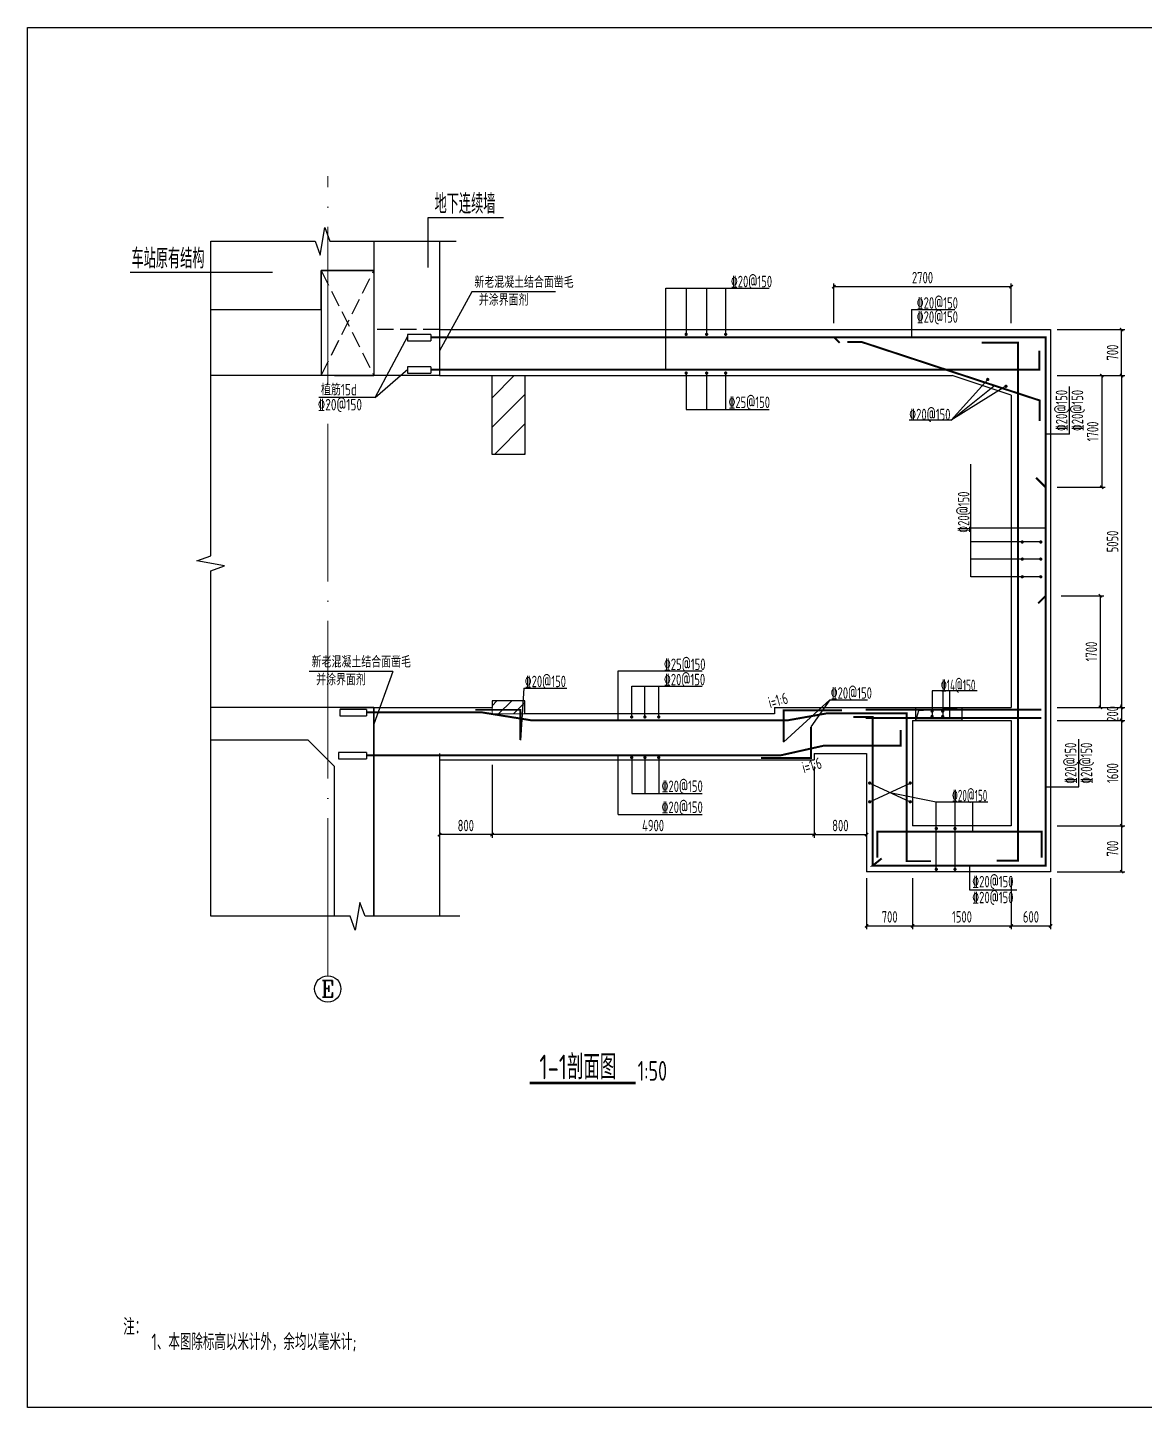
# Model space of a CAD drawing. Header units: millimetres. Extents: x -897614 to 191467, y -439928 to 101803.
# Drawn here: x -320392 to -303397, y -271448 to -250448 of the extents above; entities that cross this region are included whole.
import ezdxf
from ezdxf.enums import TextEntityAlignment as Align

# ---------------------------------------------------------------- set-up
doc = ezdxf.new("R2010")
doc.units = ezdxf.units.MM
doc.header["$LTSCALE"] = 1000
doc.linetypes.add('ACAD_ISO04W100', pattern=[30, 24, -3, 0, -3])
doc.linetypes.add('DASH', pattern=[0.35, 0.25, -0.1])
for name, color, linetype in [('AXIS', 3, 'Continuous'), ('DIM_LEAD', 3, 'Continuous'), ('DIM_SYMB', 3, 'Continuous'), ('JG_TEXT', 7, 'Continuous'), ('KD', 7, 'Continuous'), ('PUB_TEXT', 7, 'Continuous'), ('REIN', 1, 'Continuous'), ('TEXT', 7, 'Continuous'), ('TEXT(水平)', 7, 'Continuous')]:
    doc.layers.add(name, color=color, linetype=linetype)
for name, color, linetype, lineweight in [('AXIS_TEXT', 7, 'Continuous', 18), ('DOTE', 8, 'ACAD_ISO04W100', 9), ('PUB_HATCH', 8, 'Continuous', 18), ('WALL', 6, 'Continuous', 30)]:
    doc.layers.add(name, color=color, linetype=linetype, lineweight=lineweight)
doc.layers.add('DY', color=1, linetype='Continuous', plot=False)
doc.styles.add('_TCH_AXIS', font='COMPLEX', dxfattribs={"bigfont": 'GBCBIG'})
doc.styles.add('TSSD', font='tssdeng.shx', dxfattribs={"width": 0.7, "bigfont": 'tssdchn.shx'})
doc.styles.add('TSSD_Label', font='Tssdeng.shx', dxfattribs={"width": 0.7, "bigfont": 'tssdchn.shx'})
doc.styles.add('TSSD_Rein', font='tssdeng.shx', dxfattribs={"width": 0.75, "bigfont": 'hztxt.shx'})
doc.dimstyles.new('TSD', dxfattribs={"dimtxt": 350, "dimasz": 100, "dimexe": 100, "dimexo": 200, "dimgap": 100, "dimtad": 1, "dimdec": 0, "dimzin": 0, "dimdsep": 46, "dimtxsty": 'TSSD', "dimblk": 'ARCHTICK', "dimcen": 0.09, "dimclrt": 7, "dimazin": 2, "dimtfac": 1, "dimtdec": 0, "dimtix": 1, "dimtmove": 2, "dimatfit": 3, "dimfxl": 0, "dimtolj": 1, "dimtzin": 0, "dimarcsym": 0})

# ---------------------------------------------------------------- blocks, each defined once
blk = doc.blocks.new('_ArchTick')
at = {"color": 0, "linetype": 'ByBlock', "const_width": 0.4}
blk.add_lwpolyline([(-0.5, -0.5), (0.5, 0.5)], dxfattribs=at)
blk = doc.blocks.new('*D648')
at = {"layer": 'Defpoints', "color": 0, "transparency": 16777216}
for p in [(-304824, -255044), (-303744, -255044), (-304824, -255744)]:
    blk.add_point(p, dxfattribs=at)
at = {"layer": 'DIM_LEAD', "color": 0, "lineweight": -2, "transparency": 16777216}
for p, q in [((-304724, -255044), (-303694, -255044)), ((-303744, -255744), (-303744, -255044)), ((-304724, -255744), (-303694, -255744))]:
    blk.add_line(p, q, dxfattribs=at)
at = {"layer": 'DIM_LEAD', "color": 0, "lineweight": -2, "transparency": 16777216, "xscale": 50, "yscale": 50, "zscale": 50}
for p, rotation in [((-303744, -255044), 90), ((-303744, -255744), 270)]:
    blk.add_blockref('_ArchTick', p, dxfattribs=dict(at, rotation=rotation))
at = {"layer": 'DIM_LEAD', "color": 7, "transparency": 16777216, "insert": (-303882, -255394), "char_height": 175, "attachment_point": 5, "rotation": 90, "style": 'TSSD'}
blk.add_mtext('\\A1;700', dxfattribs=at)
blk = doc.blocks.new('*D649')
at = {"layer": 'Defpoints', "color": 0, "transparency": 16777216}
for p in [(-304824, -255744), (-304824, -260794), (-303744, -260794)]:
    blk.add_point(p, dxfattribs=at)
at = {"layer": 'DIM_LEAD', "color": 0, "lineweight": -2, "transparency": 16777216}
for p, q in [((-304724, -255744), (-303694, -255744)), ((-303744, -255744), (-303744, -260794)), ((-304724, -260794), (-303694, -260794))]:
    blk.add_line(p, q, dxfattribs=at)
at = {"layer": 'DIM_LEAD', "color": 0, "lineweight": -2, "transparency": 16777216, "xscale": 50, "yscale": 50, "zscale": 50}
for p, rotation in [((-303744, -255744), 90), ((-303744, -260794), 270)]:
    blk.add_blockref('_ArchTick', p, dxfattribs=dict(at, rotation=rotation))
at = {"layer": 'DIM_LEAD', "color": 7, "transparency": 16777216, "insert": (-303882, -258269), "char_height": 175, "attachment_point": 5, "rotation": 90, "style": 'TSSD'}
blk.add_mtext('\\A1;5050', dxfattribs=at)
blk = doc.blocks.new('*D650')
at = {"layer": 'Defpoints', "color": 0, "transparency": 16777216}
for p in [(-313324, -261568, 0), (-308424, -261594), (-313324, -262730)]:
    blk.add_point(p, dxfattribs=at)
at = {"layer": 'DIM_LEAD', "color": 0, "lineweight": -2, "transparency": 16777216}
for p, q in [((-313324, -261668), (-313324, -262780)), ((-308424, -261694), (-308424, -262780)), ((-308424, -262730), (-313324, -262730))]:
    blk.add_line(p, q, dxfattribs=at)
at = {"layer": 'DIM_LEAD', "color": 0, "lineweight": -2, "transparency": 16777216, "xscale": 50, "yscale": 50, "zscale": 50, "rotation": 180}
blk.add_blockref('_ArchTick', (-313324, -262730), dxfattribs=at)
at = {"layer": 'DIM_LEAD', "color": 0, "lineweight": -2, "transparency": 16777216, "xscale": 50, "yscale": 50, "zscale": 50}
blk.add_blockref('_ArchTick', (-308424, -262730), dxfattribs=at)
at = {"layer": 'DIM_LEAD', "color": 7, "transparency": 16777216, "insert": (-310874, -262592), "char_height": 175, "attachment_point": 5, "style": 'TSSD'}
blk.add_mtext('\\A1;4900', dxfattribs=at)
blk = doc.blocks.new('*D651')
at = {"layer": 'Defpoints', "color": 0, "transparency": 16777216}
for p in [(-314124, -261494), (-313324, -261594), (-314124, -262730)]:
    blk.add_point(p, dxfattribs=at)
at = {"layer": 'DIM_LEAD', "color": 0, "lineweight": -2, "transparency": 16777216}
for p, q in [((-314124, -261594), (-314124, -262780)), ((-313324, -261694), (-313324, -262780)), ((-313324, -262730), (-314124, -262730))]:
    blk.add_line(p, q, dxfattribs=at)
at = {"layer": 'DIM_LEAD', "color": 0, "lineweight": -2, "transparency": 16777216, "xscale": 50, "yscale": 50, "zscale": 50, "rotation": 180}
blk.add_blockref('_ArchTick', (-314124, -262730), dxfattribs=at)
at = {"layer": 'DIM_LEAD', "color": 0, "lineweight": -2, "transparency": 16777216, "xscale": 50, "yscale": 50, "zscale": 50}
blk.add_blockref('_ArchTick', (-313324, -262730), dxfattribs=at)
at = {"layer": 'DIM_LEAD', "color": 7, "transparency": 16777216, "insert": (-313724, -262592), "char_height": 175, "attachment_point": 5, "style": 'TSSD'}
blk.add_mtext('\\A1;800', dxfattribs=at)
blk = doc.blocks.new('A$C6C9C000F')
at = {"color": 5}
for p, q in [((2692, 10482), (2692, 8438)), ((3692, 10482), (3692, 8438)), ((1892, 10038), (1892, 9438)), ((2692, 10038), (1892, 10038)), ((1892, 9438), (1892, 10038)), ((1892, 10038), (2692, 10038)), ((2692, 10038), (2692, 8438)), ((1892, 9438), (210, 9438)), ((1892, 9438), (1892, 8438)), ((2692, 8438), (210, 8438)), ((2092, 8438), (2692, 8438)), ((3692, 8438), (2692, 8438)), ((2692, 3388), (210, 3388)), ((2692, 210), (2692, 3388)), ((2692, 3388), (2692, 210)), ((1692, 2888), (210, 2888)), ((1692, 2888), (2092, 2488)), ((3692, 2688), (3692, 210)), ((2092, 210), (2092, 2488))]:
    blk.add_line(p, q, dxfattribs=at)
at = {"color": 5, "linetype": 'DASH'}
for p, q in [((1892, 10038), (2692, 8438)), ((1892, 8438), (2692, 10038))]:
    blk.add_line(p, q, dxfattribs=at)
at = {"color": 5}
blk.add_lwpolyline([(4002, 210), (2558, 210), (2481, 420), (2407, 0), (2333, 210), (210, 210), (210, 5468), (420, 5542), (0, 5617), (210, 5693), (210, 10482), (1800, 10482), (1875, 10272), (1949, 10692), (2025, 10482), (3943, 10482)], dxfattribs=at)
blk = doc.blocks.new('*D653')
at = {"layer": 'Defpoints', "color": 0, "transparency": 16777216}
for p in [(-308424, -261594, 0), (-307624, -261494, 0), (-307624, -262730)]:
    blk.add_point(p, dxfattribs=at)
at = {"layer": 'DIM_LEAD', "color": 0, "lineweight": -2, "transparency": 16777216}
for p, q in [((-307624, -261594), (-307624, -262780)), ((-308424, -261694), (-308424, -262780)), ((-308424, -262730), (-307624, -262730))]:
    blk.add_line(p, q, dxfattribs=at)
at = {"layer": 'DIM_LEAD', "color": 0, "lineweight": -2, "transparency": 16777216, "xscale": 50, "yscale": 50, "zscale": 50, "rotation": 180}
blk.add_blockref('_ArchTick', (-308424, -262730), dxfattribs=at)
at = {"layer": 'DIM_LEAD', "color": 0, "lineweight": -2, "transparency": 16777216, "xscale": 50, "yscale": 50, "zscale": 50}
blk.add_blockref('_ArchTick', (-307624, -262730), dxfattribs=at)
at = {"layer": 'DIM_LEAD', "color": 7, "transparency": 16777216, "insert": (-308024, -262592), "char_height": 175, "attachment_point": 5, "style": 'TSSD'}
blk.add_mtext('\\A1;800', dxfattribs=at)
blk = doc.blocks.new('*D654')
at = {"layer": 'Defpoints', "color": 0, "transparency": 16777216}
for p in [(-307624, -263294), (-306924, -263294), (-306924, -264120)]:
    blk.add_point(p, dxfattribs=at)
at = {"layer": 'DIM_LEAD', "color": 0, "lineweight": -2, "transparency": 16777216}
for p, q in [((-307624, -263394), (-307624, -264170)), ((-306924, -263394), (-306924, -264170)), ((-307624, -264120), (-306924, -264120))]:
    blk.add_line(p, q, dxfattribs=at)
at = {"layer": 'DIM_LEAD', "color": 0, "lineweight": -2, "transparency": 16777216, "xscale": 50, "yscale": 50, "zscale": 50, "rotation": 180}
blk.add_blockref('_ArchTick', (-307624, -264120), dxfattribs=at)
at = {"layer": 'DIM_LEAD', "color": 0, "lineweight": -2, "transparency": 16777216, "xscale": 50, "yscale": 50, "zscale": 50}
blk.add_blockref('_ArchTick', (-306924, -264120), dxfattribs=at)
at = {"layer": 'DIM_LEAD', "color": 7, "transparency": 16777216, "insert": (-307274, -263982), "char_height": 175, "attachment_point": 5, "style": 'TSSD'}
blk.add_mtext('\\A1;700', dxfattribs=at)
blk = doc.blocks.new('*D655')
at = {"layer": 'Defpoints', "color": 0, "transparency": 16777216}
for p in [(-306924, -263294), (-305424, -263294, 0), (-305424, -264120)]:
    blk.add_point(p, dxfattribs=at)
at = {"layer": 'DIM_LEAD', "color": 0, "lineweight": -2, "transparency": 16777216}
for p, q in [((-306924, -263394), (-306924, -264170)), ((-305424, -263394), (-305424, -264170)), ((-306924, -264120), (-305424, -264120))]:
    blk.add_line(p, q, dxfattribs=at)
at = {"layer": 'DIM_LEAD', "color": 0, "lineweight": -2, "transparency": 16777216, "xscale": 50, "yscale": 50, "zscale": 50, "rotation": 180}
blk.add_blockref('_ArchTick', (-306924, -264120), dxfattribs=at)
at = {"layer": 'DIM_LEAD', "color": 0, "lineweight": -2, "transparency": 16777216, "xscale": 50, "yscale": 50, "zscale": 50}
blk.add_blockref('_ArchTick', (-305424, -264120), dxfattribs=at)
at = {"layer": 'DIM_LEAD', "color": 7, "transparency": 16777216, "insert": (-306174, -263982), "char_height": 175, "attachment_point": 5, "style": 'TSSD'}
blk.add_mtext('\\A1;1500', dxfattribs=at)
blk = doc.blocks.new('*D656')
at = {"layer": 'Defpoints', "color": 0, "transparency": 16777216}
for p in [(-305424, -263294, 0), (-304824, -263294), (-304824, -264120)]:
    blk.add_point(p, dxfattribs=at)
at = {"layer": 'DIM_LEAD', "color": 0, "lineweight": -2, "transparency": 16777216}
for p, q in [((-305424, -263394), (-305424, -264170)), ((-304824, -263394), (-304824, -264170)), ((-305424, -264120), (-304824, -264120))]:
    blk.add_line(p, q, dxfattribs=at)
at = {"layer": 'DIM_LEAD', "color": 0, "lineweight": -2, "transparency": 16777216, "xscale": 50, "yscale": 50, "zscale": 50, "rotation": 180}
blk.add_blockref('_ArchTick', (-305424, -264120), dxfattribs=at)
at = {"layer": 'DIM_LEAD', "color": 0, "lineweight": -2, "transparency": 16777216, "xscale": 50, "yscale": 50, "zscale": 50}
blk.add_blockref('_ArchTick', (-304824, -264120), dxfattribs=at)
at = {"layer": 'DIM_LEAD', "color": 7, "transparency": 16777216, "insert": (-305124, -263982), "char_height": 175, "attachment_point": 5, "style": 'TSSD'}
blk.add_mtext('\\A1;600', dxfattribs=at)
blk = doc.blocks.new('*D657')
at = {"layer": 'Defpoints', "color": 0, "transparency": 16777216}
for p in [(-304824, -260794, 0), (-304824, -260994, 0), (-303744, -260994)]:
    blk.add_point(p, dxfattribs=at)
at = {"layer": 'DIM_LEAD', "color": 0, "lineweight": -2, "transparency": 16777216}
for p, q in [((-304724, -260794), (-303694, -260794)), ((-303744, -260794), (-303744, -260744)), ((-303744, -260794), (-303744, -260994)), ((-304724, -260994), (-303694, -260994)), ((-303744, -260994), (-303744, -261044))]:
    blk.add_line(p, q, dxfattribs=at)
at = {"layer": 'DIM_LEAD', "color": 0, "lineweight": -2, "transparency": 16777216, "xscale": 50, "yscale": 50, "zscale": 50}
for p, rotation in [((-303744, -260794), 270), ((-303744, -260994), 90)]:
    blk.add_blockref('_ArchTick', p, dxfattribs=dict(at, rotation=rotation))
at = {"layer": 'DIM_LEAD', "color": 7, "transparency": 16777216, "insert": (-303882, -260894), "char_height": 175, "attachment_point": 5, "rotation": 90, "style": 'TSSD'}
blk.add_mtext('\\A1;200', dxfattribs=at)
blk = doc.blocks.new('*D658')
at = {"layer": 'Defpoints', "color": 0, "transparency": 16777216}
for p in [(-304824, -260994, 0), (-304824, -262594), (-303744, -262594)]:
    blk.add_point(p, dxfattribs=at)
at = {"layer": 'DIM_LEAD', "color": 0, "lineweight": -2, "transparency": 16777216}
for p, q in [((-304724, -260994), (-303694, -260994)), ((-303744, -260994), (-303744, -262594)), ((-304724, -262594), (-303694, -262594))]:
    blk.add_line(p, q, dxfattribs=at)
at = {"layer": 'DIM_LEAD', "color": 0, "lineweight": -2, "transparency": 16777216, "xscale": 50, "yscale": 50, "zscale": 50}
for p, rotation in [((-303744, -260994), 90), ((-303744, -262594), 270)]:
    blk.add_blockref('_ArchTick', p, dxfattribs=dict(at, rotation=rotation))
at = {"layer": 'DIM_LEAD', "color": 7, "transparency": 16777216, "insert": (-303882, -261794), "char_height": 175, "attachment_point": 5, "rotation": 90, "style": 'TSSD'}
blk.add_mtext('\\A1;1600', dxfattribs=at)
blk = doc.blocks.new('*D659')
at = {"layer": 'Defpoints', "color": 0, "transparency": 16777216}
for p in [(-304824, -262594), (-304824, -263294), (-303744, -263294)]:
    blk.add_point(p, dxfattribs=at)
at = {"layer": 'DIM_LEAD', "color": 0, "lineweight": -2, "transparency": 16777216}
for p, q in [((-304724, -262594), (-303694, -262594)), ((-303744, -262594), (-303744, -263294)), ((-304724, -263294), (-303694, -263294))]:
    blk.add_line(p, q, dxfattribs=at)
at = {"layer": 'DIM_LEAD', "color": 0, "lineweight": -2, "transparency": 16777216, "xscale": 50, "yscale": 50, "zscale": 50}
for p, rotation in [((-303744, -262594), 90), ((-303744, -263294), 270)]:
    blk.add_blockref('_ArchTick', p, dxfattribs=dict(at, rotation=rotation))
at = {"layer": 'DIM_LEAD', "color": 7, "transparency": 16777216, "insert": (-303882, -262944), "char_height": 175, "attachment_point": 5, "rotation": 90, "style": 'TSSD'}
blk.add_mtext('\\A1;700', dxfattribs=at)
blk = doc.blocks.new('*D1717')
at = {"layer": 'Defpoints', "color": 0, "transparency": 16777216}
for p in [(-308124, -254391), (-308124, -255044), (-305424, -255044)]:
    blk.add_point(p, dxfattribs=at)
at = {"layer": 'DIM_LEAD', "color": 0, "lineweight": -2, "transparency": 16777216}
for p, q in [((-308124, -254944), (-308124, -254341)), ((-305424, -254391), (-308124, -254391)), ((-305424, -254944), (-305424, -254341))]:
    blk.add_line(p, q, dxfattribs=at)
at = {"layer": 'DIM_LEAD', "color": 0, "lineweight": -2, "transparency": 16777216, "xscale": 50, "yscale": 50, "zscale": 50, "rotation": 180}
blk.add_blockref('_ArchTick', (-308124, -254391), dxfattribs=at)
at = {"layer": 'DIM_LEAD', "color": 0, "lineweight": -2, "transparency": 16777216, "xscale": 50, "yscale": 50, "zscale": 50}
blk.add_blockref('_ArchTick', (-305424, -254391), dxfattribs=at)
at = {"layer": 'DIM_LEAD', "color": 7, "transparency": 16777216, "insert": (-306774, -254253), "char_height": 175, "attachment_point": 5, "style": 'TSSD'}
blk.add_mtext('\\A1;2700', dxfattribs=at)
blk = doc.blocks.new('*D1718')
at = {"layer": 'Defpoints', "color": 0, "transparency": 16777216}
for p in [(-304824, -255744), (-304824, -257444), (-304047, -257444)]:
    blk.add_point(p, dxfattribs=at)
at = {"layer": 'DIM_LEAD', "color": 0, "lineweight": -2, "transparency": 16777216}
for p, q in [((-304724, -255744), (-303997, -255744)), ((-304047, -255744), (-304047, -257444)), ((-304724, -257444), (-303997, -257444))]:
    blk.add_line(p, q, dxfattribs=at)
at = {"layer": 'DIM_LEAD', "color": 0, "lineweight": -2, "transparency": 16777216, "xscale": 50, "yscale": 50, "zscale": 50}
for p, rotation in [((-304047, -255744), 90), ((-304047, -257444), 270)]:
    blk.add_blockref('_ArchTick', p, dxfattribs=dict(at, rotation=rotation))
at = {"layer": 'DIM_LEAD', "color": 7, "transparency": 16777216, "insert": (-304184, -256594), "char_height": 175, "attachment_point": 5, "rotation": 90, "style": 'TSSD'}
blk.add_mtext('\\A1;1700', dxfattribs=at)
blk = doc.blocks.new('*D1723')
at = {"layer": 'Defpoints', "color": 0, "transparency": 16777216}
for p in [(-304765, -259094), (-304067, -259094), (-304824, -260794)]:
    blk.add_point(p, dxfattribs=at)
at = {"layer": 'DIM_LEAD', "color": 0, "lineweight": -2, "transparency": 16777216}
for p, q in [((-304665, -259094), (-304017, -259094)), ((-304067, -260794), (-304067, -259094)), ((-304724, -260794), (-304017, -260794))]:
    blk.add_line(p, q, dxfattribs=at)
at = {"layer": 'DIM_LEAD', "color": 0, "lineweight": -2, "transparency": 16777216, "xscale": 50, "yscale": 50, "zscale": 50}
for p, rotation in [((-304067, -259094), 90), ((-304067, -260794), 270)]:
    blk.add_blockref('_ArchTick', p, dxfattribs=dict(at, rotation=rotation))
at = {"layer": 'DIM_LEAD', "color": 7, "transparency": 16777216, "insert": (-304204, -259944), "char_height": 175, "attachment_point": 5, "rotation": 90, "style": 'TSSD'}
blk.add_mtext('\\A1;1700', dxfattribs=at)

msp = doc.modelspace()

# ---------------------------------------------------------------- hatches: boundary and pattern name
at = {"layer": 'PUB_HATCH'}
h = msp.add_hatch(dxfattribs=at)
h.set_pattern_fill('ANSI31', color=256, scale=100)
h.set_pattern_definition([(45, (-461802.73, -50738.73), (-224.5064, 224.5064), [])])
h.paths.add_polyline_path([(-313324.0584, -255744.24784), (-312824.0498, -255744.24784), (-312824.0498, -256944.24784), (-313324.0584, -256944.24784)])
h = msp.add_hatch(dxfattribs=at)
h.set_pattern_fill('ANSI31', color=256, scale=50)
h.set_pattern_definition([(45, (-542025.29, -111401.47), (-112.2532, 112.2532), [])])
h.paths.add_polyline_path([(-313324.0498, -260694.24784), (-312824.0498, -260694.24784), (-312824.0498, -260894.24784), (-313324.0498, -260894.24784)])

# ---------------------------------------------------------------- linework, layer by layer
at = {"elevation": 0}
for points in [[(-314257.49075, -255119.21951), (-314611.77137, -255119.21951), (-314611.77137, -255214.45813), (-314257.49075, -255214.45813)], [(-314257.49075, -255119.21951), (-314257.49075, -255214.45813)], [(-314257.49075, -255611.88994), (-314611.77137, -255611.88994), (-314611.77137, -255707.12855), (-314257.49075, -255707.12855)], [(-314257.49075, -255611.88994), (-314257.49075, -255707.12855)], [(-315235.39289, -260827.8944), (-315642.9643, -260827.8944), (-315642.9643, -260923.13302), (-315235.39289, -260923.13302)], [(-315235.39289, -260827.8944), (-315235.39289, -260923.13302)], [(-315236.30512, -261480.09309), (-315663.37097, -261480.09309), (-315663.37097, -261575.3317), (-315236.30512, -261575.3317)], [(-315236.30512, -261480.09309), (-315236.30512, -261575.3317)]]:
    msp.add_lwpolyline(points, dxfattribs=at)
at = {"layer": 'AXIS'}
msp.add_circle((-315824.0498, -265078.54293, 0), 200, dxfattribs=at)
at = {"layer": 'DIM_SYMB', "const_width": 40, "elevation": 0}
msp.add_lwpolyline([(-312751.91406, -266510.8243), (-311139.08426, -266510.82438)], dxfattribs=at)
at = {"layer": 'DOTE', "ltscale": 0.1}
msp.add_line((-315824.0498, -264878.54293, 0), (-315824.04988, -252709.54804, 0), dxfattribs=at)
at = {"layer": 'DY', "elevation": 0}
msp.add_lwpolyline([(-320392.04771, -250447.64308), (-290692.04771, -250447.64308), (-290692.04771, -271447.64308), (-320392.04771, -271447.64308)], close=True, dxfattribs=at)
at = {"layer": 'JG_TEXT'}
for p, q in [((-313150.56682, -253345.49548, 0), (-314301.67602, -253345.49548, 0)), ((-314301.67602, -253345.49548, 0), (-314301.67602, -254097.92114, 0)), ((-318830.5439, -254168.34493, 0), (-316666.37047, -254168.34493, 0)), ((-310680.17817, -255653.76404, 0), (-310680.17817, -254413.09756, 0)), ((-310680.17817, -254413.09756, 0), (-309108.31761, -254413.09756, 0)), ((-310370.6732, -254413.09756, 0), (-310370.6732, -255116.03184, 0)), ((-310058.77863, -254413.09756, 0), (-310058.77863, -255116.03184, 0)), ((-309769.54964, -254413.09756, 0), (-309769.54964, -255116.03184, 0)), ((-306941.33086, -254739.54647, 0), (-306280.09883, -254739.54647, 0)), ((-306941.33086, -254739.54647, 0), (-306941.33086, -255161.09361, 0)), ((-310370.6732, -255705.42575, 0), (-310370.6732, -256261.20604, 0)), ((-310058.77863, -255705.42575, 0), (-310058.77863, -256261.20604, 0)), ((-309769.54964, -255705.42575, 0), (-309769.54964, -256261.20604, 0)), ((-306336.99018, -256424.26171, 0), (-305781.01857, -255802.36587, 0)), ((-306336.99018, -256424.26171, 0), (-305678.71066, -255896.67848, 0)), ((-305504.15151, -255906.69863, 0), (-306336.99018, -256424.26171, 0)), ((-304535.66086, -256633.81604, 0), (-304535.66086, -255908.98347, 0)), ((-310370.6732, -256261.20604, 0), (-309108.31761, -256261.20604, 0)), ((-306336.99018, -256424.26171, 0), (-306975.90417, -256424.26171, 0)), ((-304535.66086, -256633.81604, 0), (-304899.49238, -256633.81604, 0)), ((-306039.27452, -258806.27564, 0), (-306039.27452, -257092.47521, 0)), ((-304899.49238, -258065.41204, 0), (-306039.27452, -258065.41204, 0)), ((-304974.04269, -258276.57568, 0), (-306039.27452, -258276.57568, 0)), ((-304974.04269, -258276.57568, 0), (-306039.27452, -258276.57568, 0)), ((-304974.04269, -258537.03661, 0), (-306039.27452, -258537.03661, 0)), ((-304974.04269, -258806.27564, 0), (-306039.27452, -258806.27564, 0)), ((-311403.37586, -260992.7355, 0), (-311403.37586, -260238.95157, 0)), ((-311403.37586, -260238.95157, 0), (-310126.76341, -260238.95157, 0)), ((-312840.34703, -260500.89207), (-312892.72792, -261291.38719)), ((-312840.34703, -260500.89207), (-312184.93672, -260500.89207)), ((-311199.10791, -260939.45229, 0), (-311199.10791, -260471.12855, 0)), ((-311199.10791, -260471.12855, 0), (-310126.76341, -260471.12855, 0)), ((-310998.55837, -260939.45229, 0), (-310998.55837, -260471.12855, 0)), ((-310787.99544, -260939.45229, 0), (-310787.99544, -260471.12855, 0)), ((-305941.32995, -260541.8544), (-306627.85876, -260541.8544)), ((-306627.85876, -260541.8544), (-306627.85876, -260954.72381)), ((-306465.74617, -260541.8544), (-306465.74617, -260954.72381)), ((-306365.10413, -260541.8544), (-306365.10413, -260954.72381)), ((-308888.18199, -261322.72642, 0), (-308184.94148, -260677.06186, 0)), ((-308184.94148, -260677.06186, 0), (-308470.97722, -261090.43922, 0)), ((-308184.94148, -260677.06186, 0), (-307609.74722, -260677.06186, 0)), ((-304394.68079, -262002.52879, 0), (-304394.68079, -261277.69621, 0)), ((-311403.37586, -262424.54113, 0), (-311403.37586, -261521.96719, 0)), ((-311199.10791, -261556.65546, 0), (-311199.10791, -262104.90943, 0)), ((-310998.55837, -261556.65546, 0), (-310998.55837, -262104.90943, 0)), ((-310787.99544, -261556.65546, 0), (-310787.99544, -262104.90943, 0)), ((-307577.81896, -261945.5714), (-306960.6576, -262230.62991)), ((-307577.81896, -262230.62991), (-306960.6576, -261945.5714)), ((-304899.49238, -262002.52879, 0), (-304394.68079, -262002.52879, 0)), ((-311199.10791, -262104.90943, 0), (-310126.76341, -262104.90943, 0)), ((-307269.23828, -262088.10065), (-306564.30104, -262230.62991)), ((-306564.30104, -263258.55249), (-306564.30104, -262230.62991)), ((-306564.30104, -262230.62991), (-305777.64585, -262230.62991)), ((-306279.57957, -263258.55249), (-306279.57957, -262230.62991)), ((-306007.10791, -262685.51931), (-306007.10791, -262230.62991)), ((-311403.37586, -262424.54113, 0), (-310126.76341, -262424.54113, 0)), ((-306061.47477, -263202.97638, 0), (-306061.47477, -263571.19459, 0)), ((-306061.47477, -263571.19459, 0), (-305336.6422, -263571.19459, 0))]:
    msp.add_line(p, q, dxfattribs=at)
at = {"layer": 'JG_TEXT', "linetype": 'DASH'}
msp.add_line((-314124.0498, -255044.24784, 0), (-315124.0498, -255044.24784, 0), dxfattribs=at)
at = {"layer": 'KD', "elevation": 0}
msp.add_lwpolyline([(-306874.07156, -260794.24784), (-306174.07156, -260794.24784), (-306174.07156, -260994.24784), (-306874.07156, -260994.24784)], close=True, dxfattribs=at)
msp.add_lwpolyline([(-306874.07156, -260994.24784), (-306829.70034, -260840.88247), (-306174.07156, -260794.24784)], dxfattribs=at)
at = {"layer": 'PUB_HATCH', "elevation": 0}
for points in [[(-313324.0584, -255744.24784), (-312824.0498, -255744.24784), (-312824.0498, -256944.24784), (-313324.0584, -256944.24784)], [(-313324.0498, -260694.24784), (-312824.0498, -260694.24784), (-312824.0498, -260894.24784), (-313324.0498, -260894.24784)]]:
    msp.add_lwpolyline(points, close=True, dxfattribs=at)
at = {"layer": 'REIN', "const_width": 30, "elevation": 0}
for points in [[(-314257.49075, -255161.09361), (-304899.49238, -255161.09361), (-304899.49238, -263202.97638), (-307532.8001, -263202.97638), (-307532.8001, -260942.27859), (-307824.83496, -260942.27859)], [(-308033.91558, -255244.6875), (-308117.50947, -255161.09361), (-304899.49238, -255161.09361), (-304899.49238, -257444.24784), (-305045.23226, -257298.50796)], [(-304995.67585, -255365.14152), (-304995.67585, -255653.76404), (-314257.49075, -255653.76404)], [(-304989.36634, -256433.51335), (-304989.36634, -256123.24618), (-307693.27829, -255234.5479), (-307916.80898, -255234.5479)], [(-305875.7386, -255240.78205), (-305319.7059, -255240.78205), (-305319.7059, -263128.69957), (-305646.68772, -263128.69957)], [(-307395.56454, -263092.60076), (-307532.8001, -263202.97638), (-304899.49238, -263202.97638), (-304899.49238, -259094.26455), (-305015.87535, -259210.64753)], [(-315235.39289, -260869.7685), (-313478.75427, -260869.7685), (-312712.71045, -260992.7355), (-308837.57561, -260992.7355), (-308229.57176, -260884.73165), (-307015.34303, -260884.73165), (-307015.34303, -263134.39081), (-306643.98479, -263134.39081)], [(-308888.18199, -261322.72642), (-308888.18199, -260839.00687), (-307997.86486, -260839.00687)], [(-307107.30122, -261136.64262), (-307107.30122, -261377.40207), (-308281.23373, -261377.40207), (-308925.79884, -261521.96719), (-312625.9292, -261521.96719), (-313325.9292, -261521.96719), (-315236.30512, -261521.96719)], [(-308470.97722, -261090.43922), (-308470.97722, -261561.77796), (-309233.94252, -261561.77796)]]:
    msp.add_lwpolyline(points, dxfattribs=at)
at = {"layer": 'REIN', "const_width": 25, "elevation": 0}
for points in [[(-310383.1732, -255116.03184, 1), (-310358.1732, -255116.03184, 1)], [(-310071.27863, -255116.03184, 1), (-310046.27863, -255116.03184, 1)], [(-309782.04964, -255116.03184, 1), (-309757.04964, -255116.03184, 1)], [(-310383.1732, -255705.42575, 1), (-310358.1732, -255705.42575, 1)], [(-310071.27863, -255705.42575, 1), (-310046.27863, -255705.42575, 1)], [(-309782.04964, -255705.42575, 1), (-309757.04964, -255705.42575, 1)], [(-305768.51857, -255802.36587, -1), (-305793.51857, -255802.36587, -1)], [(-305491.65151, -255906.69863, -1), (-305516.65151, -255906.69863, -1)], [(-305268.79299, -258276.57568, 1), (-305243.79299, -258276.57568, 1)], [(-304986.54269, -258276.57568, 1), (-304961.54269, -258276.57568, 1)], [(-305268.79299, -258537.03661, 1), (-305243.79299, -258537.03661, 1)], [(-304986.54269, -258537.03661, 1), (-304961.54269, -258537.03661, 1)], [(-305268.79299, -258806.27564, 1), (-305243.79299, -258806.27564, 1)], [(-304986.54269, -258806.27564, 1), (-304961.54269, -258806.27564, 1)], [(-311211.60791, -260939.45229, 1), (-311186.60791, -260939.45229, 1)], [(-311011.05837, -260939.45229, 1), (-310986.05837, -260939.45229, 1)], [(-310800.49544, -260939.45229, 1), (-310775.49544, -260939.45229, 1)], [(-311211.60791, -261556.65546, 1), (-311186.60791, -261556.65546, 1)], [(-311011.05837, -261556.65546, 1), (-310986.05837, -261556.65546, 1)], [(-310800.49544, -261556.65546, 1), (-310775.49544, -261556.65546, 1)]]:
    msp.add_lwpolyline(points, format="xyb", close=True, dxfattribs=at)
at = {"layer": 'REIN', "const_width": 30}
for points in [[(-313580.53276, -260831.16384), (-312892.72792, -260831.16384), (-312892.72792, -261291.38719)], [(-307641.07814, -260830.46043), (-304964.94668, -260830.46043)], [(-307641.07814, -260954.72381), (-304964.94668, -260954.72381)], [(-304963.02543, -263078.44976), (-304963.02543, -262685.51931), (-307462.42541, -262685.51931), (-307462.42541, -263078.44976)]]:
    msp.add_lwpolyline(points, dxfattribs=at)
at = {"layer": 'REIN', "const_width": 25}
for points in [[(-306640.35876, -260851.07865, 1), (-306615.35876, -260851.07865, 1)], [(-306640.35876, -260931.26154, 1), (-306615.35876, -260931.26154, 1)], [(-306478.24617, -260851.07865, 1), (-306453.24617, -260851.07865, 1)], [(-306478.24617, -260931.26154, 1), (-306453.24617, -260931.26154, 1)], [(-307590.31896, -261945.5714, 1), (-307565.31896, -261945.5714, 1)], [(-306973.1576, -261945.5714, 1), (-306948.1576, -261945.5714, 1)], [(-307590.31896, -262230.62991, 1), (-307565.31896, -262230.62991, 1)], [(-306973.1576, -262230.62991, 1), (-306948.1576, -262230.62991, 1)], [(-306576.80104, -262637.22646, 1), (-306551.80104, -262637.22646, 1)], [(-306292.07957, -262637.22646, 1), (-306267.07957, -262637.22646, 1)], [(-306576.80104, -263258.55249, 1), (-306551.80104, -263258.55249, 1)], [(-306292.07957, -263258.55249, 1), (-306267.07957, -263258.55249, 1)]]:
    msp.add_lwpolyline(points, format="xyb", close=True, dxfattribs=at)
at = {"layer": 'TEXT'}
for p, q in [((-313633.34688, -254467.46528, 0), (-314124.0498, -255366.74848, 0)), ((-312357.75209, -254467.46528, 0), (-313633.34688, -254467.46528, 0)), ((-315103.21791, -256079.39054, 0), (-314604.88516, -255144.42036, 0)), ((-315103.21791, -256079.39054, 0), (-314604.88516, -255644.42036, 0)), ((-315103.21791, -256079.39054, 0), (-315962.5489, -256079.39054, 0)), ((-314833.22145, -260246.06416, 0), (-316108.81623, -260246.06416, 0)), ((-314833.22145, -260246.06416, 0), (-315124.0498, -261051.23914, 0))]:
    msp.add_line(p, q, dxfattribs=at)
at = {"layer": 'WALL', "ltscale": 0.1}
for p, q in [((-314124.0498, -255044.24784, 0), (-304824.07156, -255044.24784, 0)), ((-304824.07156, -255044.24784, 0), (-304824.07156, -263294.24784, 0)), ((-314124.0498, -255744.24784, 0), (-306324.07156, -255744.24784, 0)), ((-313324.04652, -256944.24784, 0), (-313324.0584, -255744.24784, 0)), ((-312824.0498, -255744.24784, 0), (-312824.0498, -256944.24784, 0)), ((-305424.07156, -256044.24784, 0), (-306324.07156, -255744.24784, 0)), ((-305424.07156, -256044.24784, 0), (-305424.07156, -260794.24784, 0)), ((-312824.0498, -256944.24784, 0), (-313324.05195, -256944.24784, 0)), ((-315634.19816, -260794.24784, 0), (-313324.0498, -260794.24784, 0)), ((-312824.0498, -260694.24784, 0), (-313324.0498, -260694.24784, 0)), ((-313324.0498, -260694.24784, 0), (-313324.0498, -260794.24784, 0)), ((-312824.0498, -260894.24784, 0), (-312824.0498, -260694.24784, 0)), ((-309024.0498, -260794.24784, 0), (-309024.0498, -260894.24784, 0)), ((-309024.0498, -260794.24784, 0), (-305424.07156, -260794.24784, 0)), ((-309024.0498, -260894.24784, 0), (-312824.0498, -260894.24784, 0)), ((-306924.07156, -260994.24784, 0), (-305424.07156, -260994.24784, 0)), ((-306924.07156, -260994.24784, 0), (-306924.07156, -262594.24784, 0)), ((-305424.07156, -260994.24784, 0), (-305424.07156, -262594.24784, 0)), ((-314124.0498, -261594.24784, 0), (-308424.0498, -261594.24784, 0)), ((-308424.0498, -261494.24784, 0), (-308424.0498, -261594.24784, 0)), ((-308424.0498, -261494.24784, 0), (-307624.07156, -261494.24784, 0)), ((-307624.07156, -261494.24784, 0), (-307624.07156, -263294.24784, 0)), ((-305424.07156, -262594.24784), (-306924.07156, -262594.24784)), ((-304824.07156, -263294.24784), (-307624.07156, -263294.24784))]:
    msp.add_line(p, q, dxfattribs=at)

# ---------------------------------------------------------------- block references
msp.add_blockref('A$C6C9C000F', (-317815.70823, -264181.99631, 0))

# ---------------------------------------------------------------- texts
at = {"layer": 'AXIS_TEXT', "style": '_TCH_AXIS'}
msp.add_text('E', height=254.53815, dxfattribs=at).set_placement((-315921.01671, -265205.81201, 0), (-315727.08288, -265205.81201, 0), align=Align.FIT)
at = {"layer": 'JG_TEXT', "style": 'TSSD'}
for s, height, width, p in [('地下连续墙', 300, 0.65, (-314199.22835, -253278.91502, 0)), ('车站原有结构', 300, 0.65, (-318810.85964, -254111.51154, 0)), ('%%13220@150', 175, 0.7, (-309690.02036, -254399.79627, 0)), ('%%13220@150', 175, 0.7, (-306861.80158, -254726.24518, 0)), ('%%13220@150', 175, 0.7, (-306861.80158, -254939.35887, 0)), ('%%13225@150', 175, 0.7, (-309726.59173, -256237.70065, 0)), ('%%13220@150', 175, 0.7, (-306975.85395, -256423.5792, 0)), ('%%13225@150', 175, 0.7, (-310708.46616, -260225.65029, 0)), ('%%13220@150', 175, 0.7, (-312826.52637, -260486.55589, 0)), ('%%13220@150', 175, 0.7, (-310708.46616, -260457.82726, 0)), ('%%13214@150', 175, 0.6, (-306494.84784, -260545.76408)), ('%%13220@150', 175, 0.7, (-308171.12082, -260662.72568, 0)), ('%%13220@150', 175, 0.7, (-310745.03753, -262081.40404, 0)), ('%%13220@150', 175, 0.6, (-306325.73009, -262223.33813, 0)), ('%%13220@150', 175, 0.7, (-310745.03753, -262401.03575, 0)), ('%%13220@150', 175, 0.7, (-306016.86417, -263532.64427, 0)), ('%%13220@150', 175, 0.7, (-306016.86417, -263774.26453, 0))]:
    msp.add_text(s, height=height, dxfattribs=dict(at, width=width)).set_placement(p)
at = {"layer": 'JG_TEXT', "style": 'TSSD', "width": 0.7}
for s, rotation, p in [('%%13220@150', 90, (-304570.46157, -256589.20544, 0)), ('%%13220@150', 90, (-304328.84132, -256589.20544, 0)), ('%%13220@150', 90, (-306060.79312, -258136.21736, 0)), ('i=1:6', 15.433589867, (-309092.88786, -260810.47467, 0)), ('%%13220@150', 90, (-304433.23111, -261957.91818, 0)), ('%%13220@150', 90, (-304191.61085, -261957.91818, 0)), ('i=1:6', 15.433589867, (-308579.10107, -261797.57684, 0))]:
    msp.add_text(s, height=175, rotation=rotation, dxfattribs=at).set_placement(p)
at = {"layer": 'PUB_TEXT', "style": 'TSSD', "width": 0.7}
for s, height, p in [('1-1剖面图', 375, (-312603.87332, -266454.24827, 0)), ('1:50', 300, (-311109.05498, -266475.98329, 0))]:
    msp.add_text(s, height=height, rotation=359.999999146, dxfattribs=at).set_placement(p)
at = {"layer": 'TEXT', "style": 'TSSD_Label', "width": 0.75}
for s, p in [('新老混凝土结合面凿毛', (-313592.9837, -254408.93722, 0)), ('并涂界面剂', (-313525.73859, -254678.93631, 0)), ('植筋15d', (-315927.45226, -256044.88156, 0)), ('%%13220@150', (-315975.49951, -256274.36141, 0)), ('新老混凝土结合面凿毛', (-316068.45305, -260187.53611, 0)), ('并涂界面剂', (-316001.20795, -260457.53519, 0))]:
    msp.add_text(s, height=175, dxfattribs=at).set_placement(p)
at = {"layer": 'TEXT(水平)', "style": 'TSSD_Rein', "width": 0.7}
for s, p in [('注：', (-318936.46672, -270345.57407, 0)), ('1、本图除标高以米计外，余均以毫米计;', (-318508.14539, -270576.22399, 0))]:
    msp.add_text(s, height=250, dxfattribs=at).set_placement(p)

# ---------------------------------------------------------------- dimensions: what is measured, and where the dimension line sits
at = {"layer": 'DIM_LEAD'}
for base, p1, p2, picture, middle in [((-308124.07156, -254390.98036, 0), (-305424.07156, -255044.24784, 0), (-308124.07156, -255044.24784, 0), '*D1717', (-306774.07156, -254253.48036, 0)), ((-314124.0498, -262729.92725, 0), (-313324.0498, -261594.24784, 0), (-314124.0498, -261494.24784, 0), '*D651', (-313724.0498, -262592.42725, 0)), ((-313324.0498, -262729.92725, 0), (-308424.0498, -261594.24784, 0), (-313324.0498, -261568.07025, 0), '*D650', (-310874.0498, -262592.42725, 0)), ((-307624.07156, -262729.92725), (-308424.0498, -261594.24784, 0), (-307624.07156, -261494.24784, 0), '*D653', (-308024.06068, -262592.42725)), ((-306924.07156, -264119.92143), (-307624.07156, -263294.24784), (-306924.07156, -263294.24784), '*D654', (-307274.07156, -263982.42143)), ((-305424.07156, -264119.92143), (-306924.07156, -263294.24784), (-305424.07156, -263294.24784, 0), '*D655', (-306174.07156, -263982.42143)), ((-304824.07156, -264119.92143), (-305424.07156, -263294.24784, 0), (-304824.07156, -263294.24784), '*D656', (-305124.07156, -263982.42143))]:
    dim = msp.add_linear_dim(base=base, p1=p1, p2=p2, dimstyle='TSD', override={"dimscale": 0.5}, dxfattribs=at)
    dim.commit()
    dim.dimension.update_dxf_attribs({"geometry": picture, "text_midpoint": middle})
for base, p1, p2, picture, middle in [((-303744.45048, -255044.24784, 0), (-304824.07156, -255744.24784, 0), (-304824.07156, -255044.24784, 0), '*D648', (-303881.95048, -255394.24784, 0)), ((-303744.45048, -260794.24784, 0), (-304824.07156, -255744.24784, 0), (-304824.07156, -260794.24784, 0), '*D649', (-303881.95048, -258269.24784, 0)), ((-304046.64805, -257444.24784, 0), (-304824.07156, -255744.24784, 0), (-304824.07156, -257444.24784, 0), '*D1718', (-304184.14805, -256594.24784, 0)), ((-304066.53602, -259094.26455, 0), (-304824.07156, -260794.24784, 0), (-304764.98531, -259094.26455, 0), '*D1723', (-304204.03602, -259944.2562, 0)), ((-303744.45048, -260994.24784), (-304824.07156, -260794.24784, 0), (-304824.07156, -260994.24784, 0), '*D657', (-303881.95048, -260894.24784)), ((-303744.45048, -262594.24784), (-304824.07156, -260994.24784, 0), (-304824.07156, -262594.24784), '*D658', (-303881.95048, -261794.24784)), ((-303744.45048, -263294.24784), (-304824.07156, -262594.24784), (-304824.07156, -263294.24784), '*D659', (-303881.95048, -262944.24784))]:
    dim = msp.add_linear_dim(base=base, p1=p1, p2=p2, angle=90, dimstyle='TSD', override={"dimscale": 0.5}, dxfattribs=at)
    dim.commit()
    dim.dimension.update_dxf_attribs({"geometry": picture, "text_midpoint": middle})

doc.saveas('drawing.dxf')
